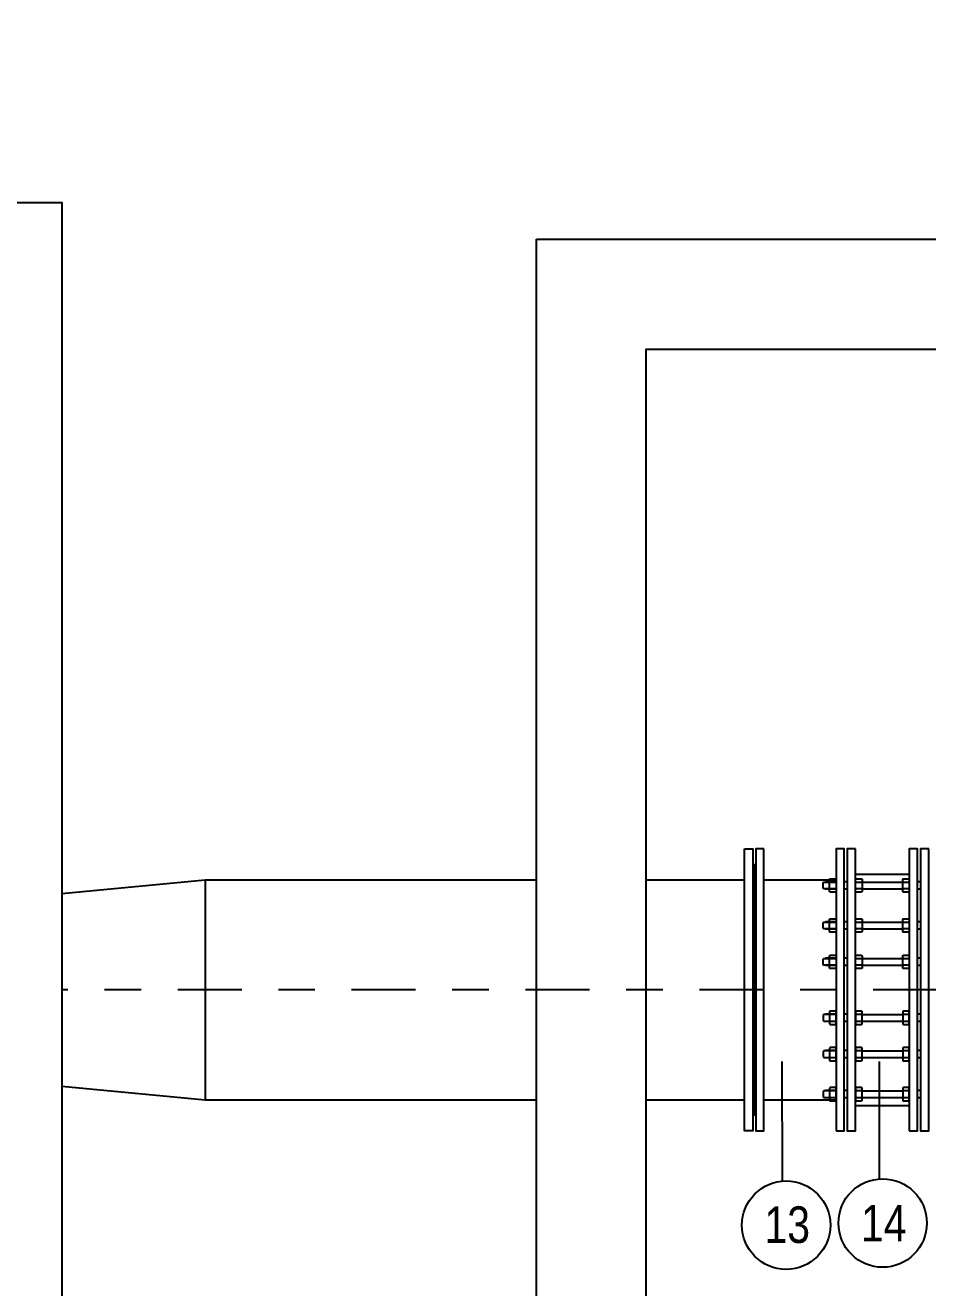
# Model space of a CAD drawing. Header units: feet. Extents: x 0 to 285190, y 0 to 9111369.
# Drawn here: x 285167.565 to 285170.03, y 9111351.524 to 9111354.971 of the extents above; entities that cross this region are included whole.
import ezdxf
from ezdxf import colors
from ezdxf.entities.mleader import LeaderData, LeaderLine
from ezdxf.enums import TextEntityAlignment as Align
from ezdxf.math import Vec2, Vec3

# ---------------------------------------------------------------- set-up
doc = ezdxf.new("R2010")
doc.units = ezdxf.units.FT
doc.header["$MEASUREMENT"] = 0
doc.linetypes.add('DASHDOT', pattern=[1, 0.5, -0.25, 0, -0.25])
for name, color, linetype in [('EIXO', 1, 'DASHDOT'), ('H-SA-CONTORNO', 2, 'CONTINUOUS'), ('H-SA-ESTRUTURA (CORTE)', 5, 'CONTINUOUS'), ('H-SA-TEXTO', 2, 'CONTINUOUS'), ('INDIC', 2, 'CONTINUOUS'), ('Top View-Ferro Fundido - JGS - K7(Esgoto)', 7, 'CONTINUOUS')]:
    doc.layers.add(name, color=color, linetype=linetype)
doc.styles.add('EGC_Arial_2.0mm', font='arial.ttf', dxfattribs={"width": 0.8, "height": 2})

# ---------------------------------------------------------------- blocks, each defined once
blk = doc.blocks.new('_None')

msp = doc.modelspace()

# ---------------------------------------------------------------- linework, layer by layer
at = {"layer": 'EIXO', "ltscale": 0.35, "elevation": 479.4766}
msp.add_lwpolyline([(285175.7565, 9111352.337), (285167.6651, 9111352.3371)], dxfattribs=at)
at = {"layer": 'H-SA-ESTRUTURA (CORTE)', "elevation": 479.4766}
msp.add_lwpolyline([(285157.6916, 9111354.4871), (285167.6651, 9111354.4871), (285167.6651, 9111344.3871), (285157.6916, 9111344.3871), (285157.6916, 9111354.4871)], dxfattribs=at)
at = {"layer": 'INDIC', "color": 1, "linetype": 'Continuous'}
for p, q in [((285169.6332, 9111351.8139, 479.4766), (285169.6329, 9111352.1418, 479.4766)), ((285169.8984, 9111351.8207, 479.4766), (285169.8985, 9111352.1418, 479.4766))]:
    msp.add_line(p, q, dxfattribs=at)
for centre in [(285169.6436, 9111351.6945, 479.4766), (285169.9071, 9111351.7003, 479.4766)]:
    msp.add_circle(centre, 0.1207, dxfattribs=at)
at = {"layer": 'Top View-Ferro Fundido - JGS - K7(Esgoto)', "color": 1, "linetype": 'ByBlock', "lineweight": -2}
for p, q in [((285167.6651, 9111352.6004, 479.4766), (285168.0564, 9111352.6371, 479.4766)), ((285168.0564, 9111352.6371, 479.4766), (285168.0564, 9111352.0371, 479.4766)), ((285168.0564, 9111352.6371, 479.4766), (285168.9614, 9111352.6371, 479.4766)), ((285168.0564, 9111352.6371, 479.4766), (285168.0564, 9111352.0371, 479.4766)), ((285169.2614, 9111352.6371, 479.4766), (285169.5299, 9111352.6371, 479.4766)), ((285169.5829, 9111352.6371, 479.4766), (285169.7799, 9111352.6371, 479.4766)), ((285169.7799, 9111352.6323, 479.4766), (285169.7509, 9111352.6323, 479.4766)), ((285169.7637, 9111352.6313, 479.4766), (285169.7781, 9111352.6313, 479.4766)), ((285169.8104, 9111352.6323, 479.4766), (285169.8024, 9111352.6323, 479.4766)), ((285169.8329, 9111352.6527, 479.4766), (285169.9799, 9111352.6527, 479.4766)), ((285169.8347, 9111352.6313, 479.4766), (285169.8491, 9111352.6313, 479.4766)), ((285169.8509, 9111352.6313, 479.4766), (285169.9619, 9111352.6313, 479.4766)), ((285169.9637, 9111352.6313, 479.4766), (285169.9781, 9111352.6313, 479.4766)), ((285170.0104, 9111352.6323, 479.4766), (285170.0024, 9111352.6323, 479.4766)), ((285169.7799, 9111352.6123, 479.4766), (285169.7509, 9111352.6123, 479.4766)), ((285169.7781, 9111352.6133, 479.4766), (285169.7637, 9111352.6133, 479.4766)), ((285169.8104, 9111352.6123, 479.4766), (285169.8024, 9111352.6123, 479.4766)), ((285169.8491, 9111352.6133, 479.4766), (285169.8347, 9111352.6133, 479.4766)), ((285169.8509, 9111352.6133, 479.4766), (285169.9619, 9111352.6133, 479.4766)), ((285169.9781, 9111352.6133, 479.4766), (285169.9637, 9111352.6133, 479.4766)), ((285170.0104, 9111352.6123, 479.4766), (285170.0024, 9111352.6123, 479.4766)), ((285169.7799, 9111352.5229, 479.4766), (285169.7509, 9111352.5229, 479.4766)), ((285169.7799, 9111352.5029, 479.4766), (285169.7509, 9111352.5029, 479.4766)), ((285169.7637, 9111352.5219, 479.4766), (285169.7781, 9111352.5219, 479.4766)), ((285169.7781, 9111352.5039, 479.4766), (285169.7637, 9111352.5039, 479.4766)), ((285169.8104, 9111352.5229, 479.4766), (285169.8024, 9111352.5229, 479.4766)), ((285169.8104, 9111352.5029, 479.4766), (285169.8024, 9111352.5029, 479.4766)), ((285169.8347, 9111352.5219, 479.4766), (285169.8491, 9111352.5219, 479.4766)), ((285169.8491, 9111352.5039, 479.4766), (285169.8347, 9111352.5039, 479.4766)), ((285169.8509, 9111352.5219, 479.4766), (285169.9619, 9111352.5219, 479.4766)), ((285169.8509, 9111352.5039, 479.4766), (285169.9619, 9111352.5039, 479.4766)), ((285169.9637, 9111352.5219, 479.4766), (285169.9781, 9111352.5219, 479.4766)), ((285169.9781, 9111352.5039, 479.4766), (285169.9637, 9111352.5039, 479.4766)), ((285170.0104, 9111352.5229, 479.4766), (285170.0024, 9111352.5229, 479.4766)), ((285170.0104, 9111352.5029, 479.4766), (285170.0024, 9111352.5029, 479.4766)), ((285169.7799, 9111352.4234, 479.4766), (285169.7509, 9111352.4234, 479.4766)), ((285169.8104, 9111352.4234, 479.4766), (285169.8024, 9111352.4234, 479.4766)), ((285170.0104, 9111352.4234, 479.4766), (285170.0024, 9111352.4234, 479.4766)), ((285169.7799, 9111352.4034, 479.4766), (285169.7509, 9111352.4034, 479.4766)), ((285169.7637, 9111352.4224, 479.4766), (285169.7781, 9111352.4224, 479.4766)), ((285169.7781, 9111352.4044, 479.4766), (285169.7637, 9111352.4044, 479.4766)), ((285169.8104, 9111352.4034, 479.4766), (285169.8024, 9111352.4034, 479.4766)), ((285169.8347, 9111352.4224, 479.4766), (285169.8491, 9111352.4224, 479.4766)), ((285169.8491, 9111352.4044, 479.4766), (285169.8347, 9111352.4044, 479.4766)), ((285169.8509, 9111352.4224, 479.4766), (285169.9619, 9111352.4224, 479.4766)), ((285169.8509, 9111352.4044, 479.4766), (285169.9619, 9111352.4044, 479.4766)), ((285169.9637, 9111352.4224, 479.4766), (285169.9781, 9111352.4224, 479.4766)), ((285169.9781, 9111352.4044, 479.4766), (285169.9637, 9111352.4044, 479.4766)), ((285170.0104, 9111352.4034, 479.4766), (285170.0024, 9111352.4034, 479.4766)), ((285169.7799, 9111352.2709, 479.4766), (285169.7509, 9111352.2709, 479.4766)), ((285169.7799, 9111352.2509, 479.4766), (285169.7509, 9111352.2509, 479.4766)), ((285169.7781, 9111352.2699, 479.4766), (285169.7637, 9111352.2699, 479.4766)), ((285169.7637, 9111352.2519, 479.4766), (285169.7781, 9111352.2519, 479.4766)), ((285169.8104, 9111352.2709, 479.4766), (285169.8024, 9111352.2709, 479.4766)), ((285169.8104, 9111352.2509, 479.4766), (285169.8024, 9111352.2509, 479.4766)), ((285169.8491, 9111352.2699, 479.4766), (285169.8347, 9111352.2699, 479.4766)), ((285169.8347, 9111352.2519, 479.4766), (285169.8491, 9111352.2519, 479.4766)), ((285169.8509, 9111352.2699, 479.4766), (285169.9619, 9111352.2699, 479.4766)), ((285169.8509, 9111352.2519, 479.4766), (285169.9619, 9111352.2519, 479.4766)), ((285169.9781, 9111352.2699, 479.4766), (285169.9637, 9111352.2699, 479.4766)), ((285169.9637, 9111352.2519, 479.4766), (285169.9781, 9111352.2519, 479.4766)), ((285170.0104, 9111352.2709, 479.4766), (285170.0024, 9111352.2709, 479.4766)), ((285170.0104, 9111352.2509, 479.4766), (285170.0024, 9111352.2509, 479.4766)), ((285169.7799, 9111352.1713, 479.4766), (285169.7509, 9111352.1713, 479.4766)), ((285169.7799, 9111352.1513, 479.4766), (285169.7509, 9111352.1513, 479.4766)), ((285169.7781, 9111352.1703, 479.4766), (285169.7637, 9111352.1703, 479.4766)), ((285169.7637, 9111352.1523, 479.4766), (285169.7781, 9111352.1523, 479.4766)), ((285169.8104, 9111352.1713, 479.4766), (285169.8024, 9111352.1713, 479.4766)), ((285169.8104, 9111352.1513, 479.4766), (285169.8024, 9111352.1513, 479.4766)), ((285169.8491, 9111352.1703, 479.4766), (285169.8347, 9111352.1703, 479.4766)), ((285169.8347, 9111352.1523, 479.4766), (285169.8491, 9111352.1523, 479.4766)), ((285169.8509, 9111352.1703, 479.4766), (285169.9619, 9111352.1703, 479.4766)), ((285169.8509, 9111352.1523, 479.4766), (285169.9619, 9111352.1523, 479.4766)), ((285169.9781, 9111352.1703, 479.4766), (285169.9637, 9111352.1703, 479.4766)), ((285169.9637, 9111352.1523, 479.4766), (285169.9781, 9111352.1523, 479.4766)), ((285170.0104, 9111352.1713, 479.4766), (285170.0024, 9111352.1713, 479.4766)), ((285170.0104, 9111352.1513, 479.4766), (285170.0024, 9111352.1513, 479.4766)), ((285167.6651, 9111352.0738, 479.4766), (285168.0564, 9111352.0371, 479.4766)), ((285169.7799, 9111352.062, 479.4766), (285169.7509, 9111352.062, 479.4766)), ((285169.7781, 9111352.061, 479.4766), (285169.7637, 9111352.061, 479.4766)), ((285169.8104, 9111352.062, 479.4766), (285169.8024, 9111352.062, 479.4766)), ((285169.8491, 9111352.061, 479.4766), (285169.8347, 9111352.061, 479.4766)), ((285169.8509, 9111352.061, 479.4766), (285169.9619, 9111352.061, 479.4766)), ((285169.9781, 9111352.061, 479.4766), (285169.9637, 9111352.061, 479.4766)), ((285170.0104, 9111352.062, 479.4766), (285170.0024, 9111352.062, 479.4766)), ((285168.0564, 9111352.0371, 479.4766), (285168.9614, 9111352.0371, 479.4766)), ((285169.2614, 9111352.0371, 479.4766), (285169.5299, 9111352.0371, 479.4766)), ((285169.5829, 9111352.0371, 479.4766), (285169.7799, 9111352.0371, 479.4766)), ((285169.7799, 9111352.042, 479.4766), (285169.7509, 9111352.042, 479.4766)), ((285169.7637, 9111352.043, 479.4766), (285169.7781, 9111352.043, 479.4766)), ((285169.8104, 9111352.042, 479.4766), (285169.8024, 9111352.042, 479.4766)), ((285169.8329, 9111352.0216, 479.4766), (285169.9799, 9111352.0216, 479.4766)), ((285169.8347, 9111352.043, 479.4766), (285169.8491, 9111352.043, 479.4766)), ((285169.8509, 9111352.043, 479.4766), (285169.9619, 9111352.043, 479.4766)), ((285169.9637, 9111352.043, 479.4766), (285169.9781, 9111352.043, 479.4766)), ((285170.0104, 9111352.042, 479.4766), (285170.0024, 9111352.042, 479.4766))]:
    msp.add_line(p, q, dxfattribs=at)
at = {"layer": 'Top View-Ferro Fundido - JGS - K7(Esgoto)', "color": 1, "linetype": 'ByBlock', "lineweight": -2, "elevation": 479.4766}
for points in [[(285169.5299, 9111352.7221), (285169.5524, 9111352.7221), (285169.5524, 9111351.9521), (285169.5299, 9111351.9521)], [(285169.5829, 9111352.7221), (285169.5604, 9111352.7221), (285169.5604, 9111351.9521), (285169.5829, 9111351.9521)], [(285169.7799, 9111351.9521), (285169.8024, 9111351.9521), (285169.8024, 9111352.7221), (285169.7799, 9111352.7221)], [(285169.8329, 9111352.7221), (285169.8104, 9111352.7221), (285169.8104, 9111351.9521), (285169.8329, 9111351.9521)], [(285169.9799, 9111351.9521), (285170.0024, 9111351.9521), (285170.0024, 9111352.7221), (285169.9799, 9111352.7221)], [(285170.0329, 9111352.7221), (285170.0104, 9111352.7221), (285170.0104, 9111351.9521), (285170.0329, 9111351.9521)]]:
    msp.add_lwpolyline(points, close=True, dxfattribs=at)
for points in [[(285169.5524, 9111352.6781), (285169.5564, 9111352.6781), (285169.5564, 9111351.9961), (285169.5524, 9111351.9961)], [(285169.5604, 9111352.6781), (285169.5564, 9111352.6781), (285169.5564, 9111351.9961), (285169.5604, 9111351.9961)], [(285169.7619, 9111352.6304), (285169.7637, 9111352.6313), (285169.7619, 9111352.6322)], [(285169.7799, 9111352.6322), (285169.7781, 9111352.6313), (285169.7799, 9111352.6304)], [(285169.8329, 9111352.6304), (285169.8347, 9111352.6313), (285169.8329, 9111352.6322)], [(285169.8509, 9111352.6322), (285169.8491, 9111352.6313), (285169.8509, 9111352.6304)], [(285169.9619, 9111352.6304), (285169.9637, 9111352.6313), (285169.9619, 9111352.6322)], [(285169.9799, 9111352.6322), (285169.9781, 9111352.6313), (285169.9799, 9111352.6304)], [(285169.7619, 9111352.6124), (285169.7637, 9111352.6133), (285169.7619, 9111352.6142)], [(285169.7799, 9111352.6142), (285169.7781, 9111352.6133), (285169.7799, 9111352.6124)], [(285169.8329, 9111352.6124), (285169.8347, 9111352.6133), (285169.8329, 9111352.6142)], [(285169.8509, 9111352.6142), (285169.8491, 9111352.6133), (285169.8509, 9111352.6124)], [(285169.9619, 9111352.6124), (285169.9637, 9111352.6133), (285169.9619, 9111352.6142)], [(285169.9799, 9111352.6142), (285169.9781, 9111352.6133), (285169.9799, 9111352.6124)], [(285169.7619, 9111352.521), (285169.7637, 9111352.5219), (285169.7619, 9111352.5228)], [(285169.7619, 9111352.503), (285169.7637, 9111352.5039), (285169.7619, 9111352.5048)], [(285169.7799, 9111352.5228), (285169.7781, 9111352.5219), (285169.7799, 9111352.521)], [(285169.7799, 9111352.5048), (285169.7781, 9111352.5039), (285169.7799, 9111352.503)], [(285169.8329, 9111352.521), (285169.8347, 9111352.5219), (285169.8329, 9111352.5228)], [(285169.8329, 9111352.503), (285169.8347, 9111352.5039), (285169.8329, 9111352.5048)], [(285169.8509, 9111352.5228), (285169.8491, 9111352.5219), (285169.8509, 9111352.521)], [(285169.8509, 9111352.5048), (285169.8491, 9111352.5039), (285169.8509, 9111352.503)], [(285169.9619, 9111352.521), (285169.9637, 9111352.5219), (285169.9619, 9111352.5228)], [(285169.9619, 9111352.503), (285169.9637, 9111352.5039), (285169.9619, 9111352.5048)], [(285169.9799, 9111352.5228), (285169.9781, 9111352.5219), (285169.9799, 9111352.521)], [(285169.9799, 9111352.5048), (285169.9781, 9111352.5039), (285169.9799, 9111352.503)], [(285169.7619, 9111352.4215), (285169.7637, 9111352.4224), (285169.7619, 9111352.4233)], [(285169.7799, 9111352.4233), (285169.7781, 9111352.4224), (285169.7799, 9111352.4215)], [(285169.8329, 9111352.4215), (285169.8347, 9111352.4224), (285169.8329, 9111352.4233)], [(285169.8509, 9111352.4233), (285169.8491, 9111352.4224), (285169.8509, 9111352.4215)], [(285169.9619, 9111352.4215), (285169.9637, 9111352.4224), (285169.9619, 9111352.4233)], [(285169.9799, 9111352.4233), (285169.9781, 9111352.4224), (285169.9799, 9111352.4215)], [(285169.7619, 9111352.4035), (285169.7637, 9111352.4044), (285169.7619, 9111352.4053)], [(285169.7799, 9111352.4053), (285169.7781, 9111352.4044), (285169.7799, 9111352.4035)], [(285169.8329, 9111352.4035), (285169.8347, 9111352.4044), (285169.8329, 9111352.4053)], [(285169.8509, 9111352.4053), (285169.8491, 9111352.4044), (285169.8509, 9111352.4035)], [(285169.9619, 9111352.4035), (285169.9637, 9111352.4044), (285169.9619, 9111352.4053)], [(285169.9799, 9111352.4053), (285169.9781, 9111352.4044), (285169.9799, 9111352.4035)], [(285169.7619, 9111352.2708), (285169.7637, 9111352.2699), (285169.7619, 9111352.269)], [(285169.7619, 9111352.2528), (285169.7637, 9111352.2519), (285169.7619, 9111352.251)], [(285169.7799, 9111352.269), (285169.7781, 9111352.2699), (285169.7799, 9111352.2708)], [(285169.7799, 9111352.251), (285169.7781, 9111352.2519), (285169.7799, 9111352.2528)], [(285169.8329, 9111352.2708), (285169.8347, 9111352.2699), (285169.8329, 9111352.269)], [(285169.8329, 9111352.2528), (285169.8347, 9111352.2519), (285169.8329, 9111352.251)], [(285169.8509, 9111352.269), (285169.8491, 9111352.2699), (285169.8509, 9111352.2708)], [(285169.8509, 9111352.251), (285169.8491, 9111352.2519), (285169.8509, 9111352.2528)], [(285169.9619, 9111352.2708), (285169.9637, 9111352.2699), (285169.9619, 9111352.269)], [(285169.9619, 9111352.2528), (285169.9637, 9111352.2519), (285169.9619, 9111352.251)], [(285169.9799, 9111352.269), (285169.9781, 9111352.2699), (285169.9799, 9111352.2708)], [(285169.9799, 9111352.251), (285169.9781, 9111352.2519), (285169.9799, 9111352.2528)], [(285169.7619, 9111352.1712), (285169.7637, 9111352.1703), (285169.7619, 9111352.1694)], [(285169.7619, 9111352.1532), (285169.7637, 9111352.1523), (285169.7619, 9111352.1514)], [(285169.7799, 9111352.1694), (285169.7781, 9111352.1703), (285169.7799, 9111352.1712)], [(285169.7799, 9111352.1514), (285169.7781, 9111352.1523), (285169.7799, 9111352.1532)], [(285169.8329, 9111352.1712), (285169.8347, 9111352.1703), (285169.8329, 9111352.1694)], [(285169.8329, 9111352.1532), (285169.8347, 9111352.1523), (285169.8329, 9111352.1514)], [(285169.8509, 9111352.1694), (285169.8491, 9111352.1703), (285169.8509, 9111352.1712)], [(285169.8509, 9111352.1514), (285169.8491, 9111352.1523), (285169.8509, 9111352.1532)], [(285169.9619, 9111352.1712), (285169.9637, 9111352.1703), (285169.9619, 9111352.1694)], [(285169.9619, 9111352.1532), (285169.9637, 9111352.1523), (285169.9619, 9111352.1514)], [(285169.9799, 9111352.1694), (285169.9781, 9111352.1703), (285169.9799, 9111352.1712)], [(285169.9799, 9111352.1514), (285169.9781, 9111352.1523), (285169.9799, 9111352.1532)], [(285169.7619, 9111352.0619), (285169.7637, 9111352.061), (285169.7619, 9111352.0601)], [(285169.7619, 9111352.0439), (285169.7637, 9111352.043), (285169.7619, 9111352.0421)], [(285169.7799, 9111352.0601), (285169.7781, 9111352.061), (285169.7799, 9111352.0619)], [(285169.7799, 9111352.0421), (285169.7781, 9111352.043), (285169.7799, 9111352.0439)], [(285169.8329, 9111352.0619), (285169.8347, 9111352.061), (285169.8329, 9111352.0601)], [(285169.8329, 9111352.0439), (285169.8347, 9111352.043), (285169.8329, 9111352.0421)], [(285169.8509, 9111352.0601), (285169.8491, 9111352.061), (285169.8509, 9111352.0619)], [(285169.8509, 9111352.0421), (285169.8491, 9111352.043), (285169.8509, 9111352.0439)], [(285169.9619, 9111352.0619), (285169.9637, 9111352.061), (285169.9619, 9111352.0601)], [(285169.9619, 9111352.0439), (285169.9637, 9111352.043), (285169.9619, 9111352.0421)], [(285169.9799, 9111352.0601), (285169.9781, 9111352.061), (285169.9799, 9111352.0619)], [(285169.9799, 9111352.0421), (285169.9781, 9111352.043), (285169.9799, 9111352.0439)]]:
    msp.add_lwpolyline(points, dxfattribs=at)
for points in [[(285169.7619, 9111352.6133), (285169.7469, 9111352.6133, -0.414214), (285169.7451, 9111352.6151), (285169.7451, 9111352.6295, -0.414214), (285169.7469, 9111352.6313), (285169.7619, 9111352.6313)], [(285169.7619, 9111352.5039), (285169.7469, 9111352.5039, -0.414214), (285169.7451, 9111352.5057), (285169.7451, 9111352.5201, -0.414214), (285169.7469, 9111352.5219), (285169.7619, 9111352.5219)], [(285169.7619, 9111352.4044), (285169.7469, 9111352.4044, -0.414214), (285169.7451, 9111352.4062), (285169.7451, 9111352.4206, -0.414214), (285169.7469, 9111352.4224), (285169.7619, 9111352.4224)], [(285169.7619, 9111352.2699), (285169.7469, 9111352.2699, 0.414214), (285169.7451, 9111352.2681), (285169.7451, 9111352.2537, 0.414214), (285169.7469, 9111352.2519), (285169.7619, 9111352.2519)], [(285169.7619, 9111352.1703), (285169.7469, 9111352.1703, 0.414214), (285169.7451, 9111352.1685), (285169.7451, 9111352.1541, 0.414214), (285169.7469, 9111352.1523), (285169.7619, 9111352.1523)], [(285169.7619, 9111352.061), (285169.7469, 9111352.061, 0.414214), (285169.7451, 9111352.0592), (285169.7451, 9111352.0448, 0.414214), (285169.7469, 9111352.043), (285169.7619, 9111352.043)]]:
    msp.add_lwpolyline(points, format="xyb", dxfattribs=at)
for points in [[(285169.7799, 9111352.6061, -0.414214), (285169.7781, 9111352.6043), (285169.7637, 9111352.6043, -0.414214), (285169.7619, 9111352.6061), (285169.7619, 9111352.6385, -0.414214), (285169.7637, 9111352.6403), (285169.7781, 9111352.6403, -0.414214), (285169.7799, 9111352.6385)], [(285169.8509, 9111352.6061, -0.414214), (285169.8491, 9111352.6043), (285169.8347, 9111352.6043, -0.414214), (285169.8329, 9111352.6061), (285169.8329, 9111352.6385, -0.414214), (285169.8347, 9111352.6403), (285169.8491, 9111352.6403, -0.414214), (285169.8509, 9111352.6385)], [(285169.9799, 9111352.6061, -0.414214), (285169.9781, 9111352.6043), (285169.9637, 9111352.6043, -0.414214), (285169.9619, 9111352.6061), (285169.9619, 9111352.6385, -0.414214), (285169.9637, 9111352.6403), (285169.9781, 9111352.6403, -0.414214), (285169.9799, 9111352.6385)], [(285169.7799, 9111352.4967, -0.414214), (285169.7781, 9111352.4949), (285169.7637, 9111352.4949, -0.414214), (285169.7619, 9111352.4967), (285169.7619, 9111352.5291, -0.414214), (285169.7637, 9111352.5309), (285169.7781, 9111352.5309, -0.414214), (285169.7799, 9111352.5291)], [(285169.8509, 9111352.4967, -0.414214), (285169.8491, 9111352.4949), (285169.8347, 9111352.4949, -0.414214), (285169.8329, 9111352.4967), (285169.8329, 9111352.5291, -0.414214), (285169.8347, 9111352.5309), (285169.8491, 9111352.5309, -0.414214), (285169.8509, 9111352.5291)], [(285169.9799, 9111352.4967, -0.414214), (285169.9781, 9111352.4949), (285169.9637, 9111352.4949, -0.414214), (285169.9619, 9111352.4967), (285169.9619, 9111352.5291, -0.414214), (285169.9637, 9111352.5309), (285169.9781, 9111352.5309, -0.414214), (285169.9799, 9111352.5291)], [(285169.7799, 9111352.3972, -0.414214), (285169.7781, 9111352.3954), (285169.7637, 9111352.3954, -0.414214), (285169.7619, 9111352.3972), (285169.7619, 9111352.4296, -0.414214), (285169.7637, 9111352.4314), (285169.7781, 9111352.4314, -0.414214), (285169.7799, 9111352.4296)], [(285169.8509, 9111352.3972, -0.414214), (285169.8491, 9111352.3954), (285169.8347, 9111352.3954, -0.414214), (285169.8329, 9111352.3972), (285169.8329, 9111352.4296, -0.414214), (285169.8347, 9111352.4314), (285169.8491, 9111352.4314, -0.414214), (285169.8509, 9111352.4296)], [(285169.9799, 9111352.3972, -0.414214), (285169.9781, 9111352.3954), (285169.9637, 9111352.3954, -0.414214), (285169.9619, 9111352.3972), (285169.9619, 9111352.4296, -0.414214), (285169.9637, 9111352.4314), (285169.9781, 9111352.4314, -0.414214), (285169.9799, 9111352.4296)], [(285169.7799, 9111352.2771, 0.414214), (285169.7781, 9111352.2789), (285169.7637, 9111352.2789, 0.414214), (285169.7619, 9111352.2771), (285169.7619, 9111352.2447, 0.414214), (285169.7637, 9111352.2429), (285169.7781, 9111352.2429, 0.414214), (285169.7799, 9111352.2447)], [(285169.8509, 9111352.2771, 0.414214), (285169.8491, 9111352.2789), (285169.8347, 9111352.2789, 0.414214), (285169.8329, 9111352.2771), (285169.8329, 9111352.2447, 0.414214), (285169.8347, 9111352.2429), (285169.8491, 9111352.2429, 0.414214), (285169.8509, 9111352.2447)], [(285169.9799, 9111352.2771, 0.414214), (285169.9781, 9111352.2789), (285169.9637, 9111352.2789, 0.414214), (285169.9619, 9111352.2771), (285169.9619, 9111352.2447, 0.414214), (285169.9637, 9111352.2429), (285169.9781, 9111352.2429, 0.414214), (285169.9799, 9111352.2447)], [(285169.7799, 9111352.1775, 0.414214), (285169.7781, 9111352.1793), (285169.7637, 9111352.1793, 0.414214), (285169.7619, 9111352.1775), (285169.7619, 9111352.1451, 0.414214), (285169.7637, 9111352.1433), (285169.7781, 9111352.1433, 0.414214), (285169.7799, 9111352.1451)], [(285169.8509, 9111352.1775, 0.414214), (285169.8491, 9111352.1793), (285169.8347, 9111352.1793, 0.414214), (285169.8329, 9111352.1775), (285169.8329, 9111352.1451, 0.414214), (285169.8347, 9111352.1433), (285169.8491, 9111352.1433, 0.414214), (285169.8509, 9111352.1451)], [(285169.9799, 9111352.1775, 0.414214), (285169.9781, 9111352.1793), (285169.9637, 9111352.1793, 0.414214), (285169.9619, 9111352.1775), (285169.9619, 9111352.1451, 0.414214), (285169.9637, 9111352.1433), (285169.9781, 9111352.1433, 0.414214), (285169.9799, 9111352.1451)], [(285169.7799, 9111352.0682, 0.414214), (285169.7781, 9111352.07), (285169.7637, 9111352.07, 0.414214), (285169.7619, 9111352.0682), (285169.7619, 9111352.0358, 0.414214), (285169.7637, 9111352.034), (285169.7781, 9111352.034, 0.414214), (285169.7799, 9111352.0358)], [(285169.8509, 9111352.0682, 0.414214), (285169.8491, 9111352.07), (285169.8347, 9111352.07, 0.414214), (285169.8329, 9111352.0682), (285169.8329, 9111352.0358, 0.414214), (285169.8347, 9111352.034), (285169.8491, 9111352.034, 0.414214), (285169.8509, 9111352.0358)], [(285169.9799, 9111352.0682, 0.414214), (285169.9781, 9111352.07), (285169.9637, 9111352.07, 0.414214), (285169.9619, 9111352.0682), (285169.9619, 9111352.0358, 0.414214), (285169.9637, 9111352.034), (285169.9781, 9111352.034, 0.414214), (285169.9799, 9111352.0358)]]:
    msp.add_lwpolyline(points, format="xyb", close=True, dxfattribs=at)

# ---------------------------------------------------------------- texts
at = {"layer": 'H-SA-TEXTO', "color": 2, "insert": (285170.6544, 9111353.5299, 479.4766), "char_height": 0.1, "width": 3.355817, "attachment_point": 8, "rotation": 359.7131, "style": 'EGC_Arial_2.0mm', "bg_fill": 2}
msp.add_mtext('ESCADA', dxfattribs=at)
at = {"layer": 'INDIC', "color": 2, "style": 'EGC_Arial_2.0mm', "width": 0.8}
for s, p in [('13', (285169.6466, 9111351.6959, 479.4766)), ('14', (285169.9101, 9111351.6999, 479.4766))]:
    msp.add_text(s, height=0.1, dxfattribs=at).set_placement(p, align=Align.MIDDLE_CENTER)

# ---------------------------------------------------------------- next in the draw order: leaders
at = {"layer": 'H-SA-TEXTO'}
ml = msp.add_multileader_mtext('Standard', dxfattribs=at)
ml.set_content('CANAL CS-27', color=2, style='EGC_Arial_2.0mm')
ml.set_leader_properties(color=1, linetype='ByLayer', lineweight=-1)
ml.set_arrow_properties(name='NONE')
ml.build(insert=Vec2(0, 0))
ml.multileader.update_dxf_attribs({"text_left_attachment_type": 2, "text_right_attachment_type": 2, "dogleg_length": 1.9819, "arrow_head_size": 0.075, "scale": 0.05})
ctx = ml.context
ctx.base_point, ctx.scale, ctx.char_height, ctx.arrow_head_size, ctx.landing_gap_size, ctx.plane_origin, ctx.plane_x_axis, ctx.plane_y_axis = Vec3(285176.4321, 9111365.0546, 1588.05), 0.05, 0.1, 0.075, 0.05, Vec3(285113.8894, 9111744.9167, 1588.05), Vec3(-0.005007, 0.999987), Vec3(-0.999987, -0.005007)
ctx.left_attachment, ctx.right_attachment, ctx.text_align_type = 2, 2, 1
notes = []
notes.append((ctx, [(0, (0, 0, 0), (0, 0), (1, 0), 1, [])]))
ctx.mtext.insert, ctx.mtext.text_direction, ctx.mtext.rotation, ctx.mtext.width, ctx.mtext.defined_height, ctx.mtext.alignment, ctx.mtext.flow_direction = Vec3(285176.3784, 9111365.4593, 1588.05), Vec3(-0.005007, 0.999987), 1.575804, 1.318874, 1.047, 2, 5
ctx.mtext.has_bg_fill, ctx.mtext.bg_color, ctx.mtext.bg_scale_factor, ctx.mtext.bg_transparency, ctx.mtext.use_window_bg_color = 1, -1073741824, 1, 0, 1
for ctx, leaders in notes:
    for number, flags, end, landing, length, lines in leaders:
        leader = LeaderData()
        leader.index, (leader.has_last_leader_line, leader.has_dogleg_vector, leader.attachment_direction) = number, flags
        leader.last_leader_point, leader.dogleg_vector, leader.dogleg_length = Vec3(end), Vec3(landing), length
        for number, points, colour, breaks in lines:
            line = LeaderLine()
            line.index, line.vertices, line.color, line.breaks = number, Vec3.list(points), colors.encode_raw_color(colour), breaks
            leader.lines.append(line)
        ctx.leaders.append(leader)

# ---------------------------------------------------------------- next in the draw order: leaders
ml = msp.add_multileader_mtext('Standard', dxfattribs=at)
ml.set_content('CÂMARA DE DESCARGA', color=2, style='EGC_Arial_2.0mm')
ml.set_leader_properties(color=1, linetype='ByLayer', lineweight=-1)
ml.set_arrow_properties(name='NONE')
ml.build(insert=Vec2(0, 0))
ml.multileader.update_dxf_attribs({"text_left_attachment_type": 2, "text_right_attachment_type": 2, "dogleg_length": 1.9819, "arrow_head_size": 0.075, "scale": 0.05})
ctx = ml.context
ctx.base_point, ctx.scale, ctx.char_height, ctx.arrow_head_size, ctx.landing_gap_size, ctx.plane_origin, ctx.plane_x_axis, ctx.plane_y_axis = Vec3(285175.9573, 9111362.3665, 1588.05), 0.05, 0.1, 0.075, 0.05, Vec3(285555.1366, 9111425.7703, 1588.05), Vec3(0.999987, 0.005007), Vec3(-0.005007, 0.999987)
ctx.left_attachment, ctx.right_attachment, ctx.text_align_type = 2, 2, 1
notes = []
notes.append((ctx, [(0, (0, 0, 0), (0, 0), (1, 0), 1, [])]))
ctx.mtext.insert, ctx.mtext.text_direction, ctx.mtext.rotation, ctx.mtext.width, ctx.mtext.defined_height, ctx.mtext.alignment, ctx.mtext.flow_direction = Vec3(285176.6656, 9111362.4336, 1588.05), Vec3(0.999987, 0.005007), 0.005007, 1.322834, 0.2562, 2, 5
ctx.mtext.has_bg_fill, ctx.mtext.bg_color, ctx.mtext.bg_scale_factor, ctx.mtext.bg_transparency, ctx.mtext.use_window_bg_color = 1, -1073741824, 1, 0, 1
for ctx, leaders in notes:
    for number, flags, end, landing, length, lines in leaders:
        leader = LeaderData()
        leader.index, (leader.has_last_leader_line, leader.has_dogleg_vector, leader.attachment_direction) = number, flags
        leader.last_leader_point, leader.dogleg_vector, leader.dogleg_length = Vec3(end), Vec3(landing), length
        for number, points, colour, breaks in lines:
            line = LeaderLine()
            line.index, line.vertices, line.color, line.breaks = number, Vec3.list(points), colors.encode_raw_color(colour), breaks
            leader.lines.append(line)
        ctx.leaders.append(leader)

# ---------------------------------------------------------------- next in the draw order: linework, layer by layer
at = {"layer": 'H-SA-CONTORNO', "ltscale": 0.75, "elevation": 479.4766}
for points in [[(285168.9614, 9111354.3869), (285171.5614, 9111354.3869), (285171.5614, 9111345.0872), (285168.9614, 9111345.0872)], [(285171.2614, 9111345.3871), (285169.2614, 9111345.3871), (285169.2614, 9111354.0869), (285171.2614, 9111354.0869)]]:
    msp.add_lwpolyline(points, close=True, dxfattribs=at)

doc.saveas('drawing.dxf')
